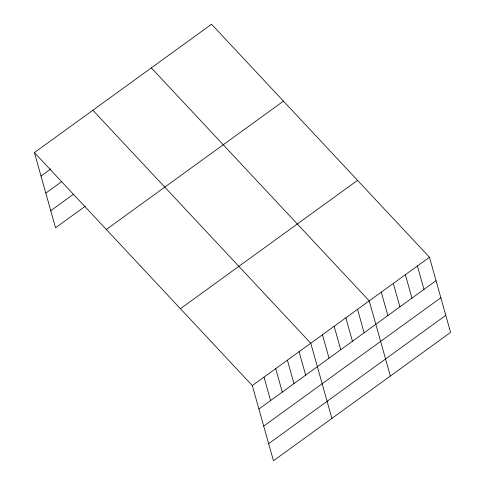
<?xml version="1.0" encoding="UTF-8"?>
<svg xmlns="http://www.w3.org/2000/svg" width="485" height="485" viewBox="0 0 485 485"><rect width="100%" height="100%" fill="white"/><g stroke="black" fill="none" stroke-linecap="round" stroke-linejoin="round"><path stroke-width="0.73" d="M34.417 152.599L211.551 24.25L429.455 257.232L450.583 332.401L273.449 460.75L252.321 385.581L34.417 152.599L55.545 227.768L85.354 206.167M41.007 176.043L50.943 168.847M45.802 193.115L61.589 181.675M50.749 210.702L73.544 194.182M106.324 229.484L283.458 101.135M180.414 308.702L357.548 180.347M252.321 385.581L429.455 257.232M258.911 409.025L436.045 280.676M263.707 426.097L440.841 297.741M268.654 443.684L445.788 315.329M151.326 67.888L369.23 300.87L390.358 376.039M92.871 110.247L310.776 343.228L331.904 418.391M417.409 265.962L423.999 289.406M405.363 274.686L411.953 298.129M393.323 283.416L399.907 306.859M381.277 292.146L387.867 315.589M357.542 309.345L364.126 332.789M345.847 317.814L352.437 341.258M334.159 326.284L340.749 349.727M322.464 334.759L329.054 358.203M299.087 351.698L305.677 375.141M287.393 360.173L293.983 383.617M275.704 368.642L282.294 392.086M264.01 377.112L270.6 400.555"/></g></svg>
